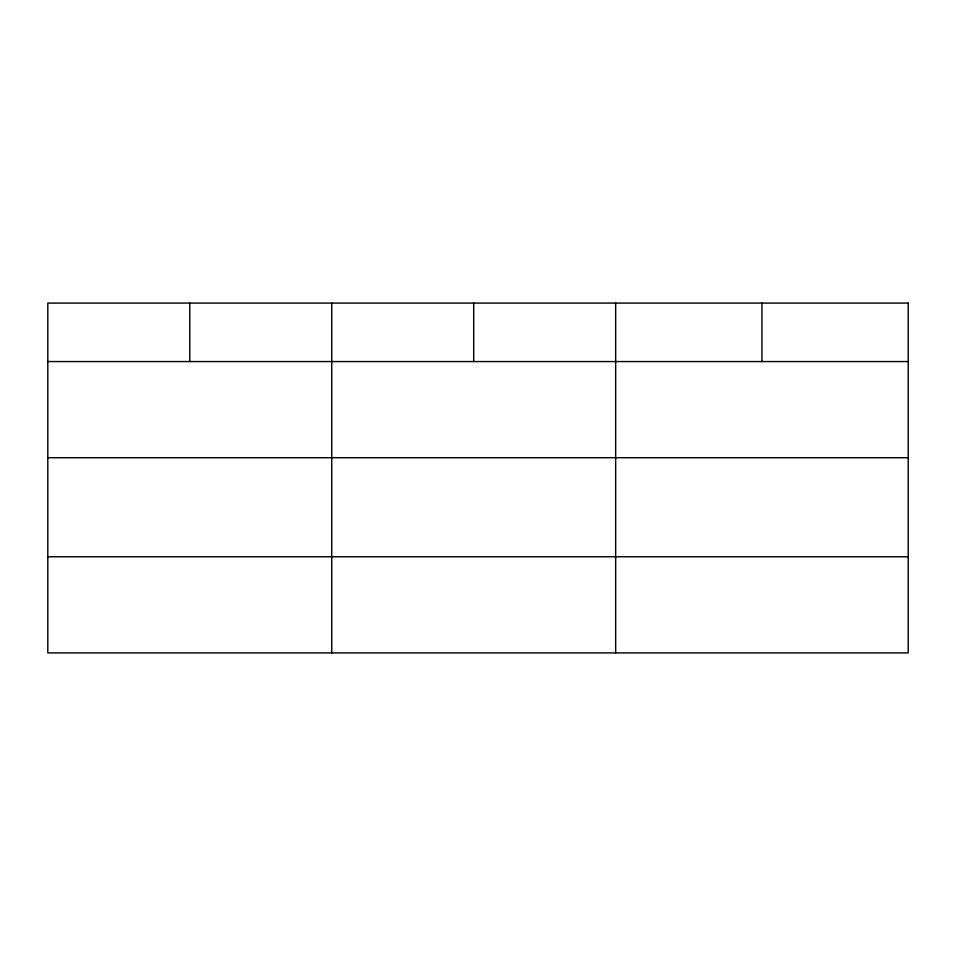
<?xml version="1.0" encoding="UTF-8"?>
<svg xmlns="http://www.w3.org/2000/svg" width="956" height="956" viewBox="0 0 956 956"><rect width="100%" height="100%" fill="white"/><g stroke="black" fill="none" stroke-linecap="round" stroke-linejoin="round"><path stroke-width="1.43" d="M47.8 361.559L908.2 361.559M47.8 457.709L908.2 457.709M47.8 556.762L908.2 556.762M761.932 303.088L761.932 361.559M615.664 303.088L615.664 652.912M473.698 303.088L473.698 361.559M331.732 303.088L331.732 652.912M189.766 303.088L189.766 361.559M908.2 303.088L47.8 303.088L47.8 652.912L908.2 652.912L908.2 303.088"/></g></svg>
